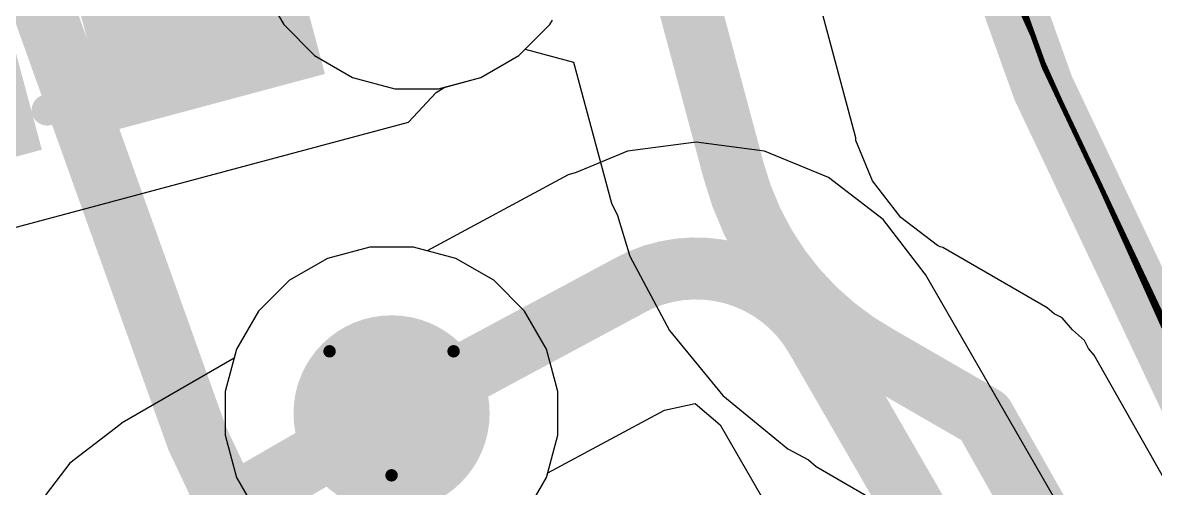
# Model space of a CAD drawing. Header units: inches. Extents: x -7 to 348, y -14 to 159.
# Drawn here: x 17.773 to 22.412, y 12.086 to 13.994 of the extents above; entities that cross this region are included whole.
import ezdxf

# ---------------------------------------------------------------- set-up
doc = ezdxf.new("R2010")
doc.units = ezdxf.units.IN
for name, color, linetype in [('Bottom Layer', 5, 'Continuous'), ('Bottom Solder', 6, 'Continuous'), ('Dimension', 6, 'Continuous'), ('Drill Drawing', 1, 'Continuous'), ('Fabrication', 76, 'Continuous'), ('Mechanical 4', 56, 'Continuous'), ('Top Layer', 1, 'Continuous'), ('Top Overlay', 2, 'Continuous'), ('Top Paste', 8, 'Continuous'), ('Top Solder', 216, 'Continuous'), ('Via Holes', 16, 'Continuous')]:
    doc.layers.add(name, color=color, linetype=linetype)

msp = doc.modelspace()

# ---------------------------------------------------------------- hatches: boundary and pattern name
at = {"layer": 'Bottom Layer'}
h = msp.add_hatch(color=5, dxfattribs=at)
edge = h.paths.add_edge_path()
edge.add_arc((19.2838, 12.3936), 0.3, 0, 360)
at = {"layer": 'Bottom Solder'}
h = msp.add_hatch(color=6, dxfattribs=at)
edge = h.paths.add_edge_path()
edge.add_arc((19.2838, 12.3936), 0.4016, 0, 360)
at = {"layer": 'Top Layer'}
msp.add_hatch(color=1, dxfattribs=at).paths.add_polyline_path([(18.6794, 14.6284), (18.8864, 13.8556), (18.2103, 13.6744), (18.0032, 14.4472)])
h = msp.add_hatch(color=1, dxfattribs=at)
edge = h.paths.add_edge_path()
edge.add_arc((19.2838, 12.3936), 0.3, 0, 360)
at = {"layer": 'Top Paste'}
msp.add_hatch(color=8, dxfattribs=at).paths.add_polyline_path([(18.6794, 14.6284), (18.8864, 13.8556), (18.2103, 13.6744), (18.0032, 14.4472)])
at = {"layer": 'Top Solder'}
for points in [[(18.7512, 14.7528), (19.0109, 13.7838), (18.1384, 13.55), (17.8788, 14.519)], [(17.5921, 14.4422), (17.8517, 13.4732), (16.9793, 13.2394), (16.7197, 14.2085)]]:
    msp.add_hatch(color=216, dxfattribs=at).paths.add_polyline_path(points)
at = {"layer": 'Via Holes'}
h = msp.add_hatch(color=7, dxfattribs=at)
edge = h.paths.add_edge_path()
edge.add_arc((19.2838, 12.3936), 0.15, 0, 360)

# ---------------------------------------------------------------- linework, layer by layer
at = {"layer": 'Bottom Layer'}
for p, q in [((18.7523, 14.141), (18.8419, 13.9857)), ((18.8419, 13.9857), (18.9687, 13.8589)), ((19.805, 13.8589), (19.9318, 13.9857)), ((19.9318, 13.9857), (19.9422, 14.0037)), ((18.9687, 13.8589), (19.124, 13.7693)), ((19.6497, 13.7693), (19.805, 13.8589)), ((19.124, 13.7693), (19.2972, 13.7229)), ((19.4765, 13.7229), (19.6497, 13.7693)), ((19.2972, 13.7229), (19.4765, 13.7229)), ((20.5305, 13.5044), (20.25, 13.4675)), ((20.8111, 13.4675), (20.5305, 13.5044)), ((20.25, 13.4675), (20.0391, 13.3801)), ((21.0725, 13.3592), (20.8111, 13.4675)), ((20.0076, 13.3705), (19.4292, 13.0597)), ((20.0391, 13.3801), (20.0076, 13.3705)), ((21.297, 13.1869), (21.0725, 13.3592)), ((21.4645, 12.9686), (21.297, 13.1869)), ((19.1942, 13.0746), (19.021, 13.0282)), ((19.3735, 13.0746), (19.1942, 13.0746)), ((19.4292, 13.0597), (19.3735, 13.0746)), ((19.021, 13.0282), (18.8657, 12.9385)), ((21.4703, 12.9621), (21.4645, 12.9686)), ((23.223, 9.9263), (21.4703, 12.9621)), ((18.8657, 12.9385), (18.7389, 12.8118)), ((18.7389, 12.8118), (18.6492, 12.6565)), ((18.6492, 12.6565), (18.6028, 12.4833)), ((18.6028, 12.4833), (18.6028, 12.304)), ((20.4015, 12.4062), (20.5265, 12.4338)), ((20.5265, 12.4338), (20.6293, 12.3469)), ((19.9234, 12.1493), (20.4015, 12.4062)), ((20.6293, 12.3469), (22.3259, 9.4084)), ((18.6028, 12.304), (18.6492, 12.1308)), ((18.6492, 12.1308), (18.7389, 11.9755)), ((19.8288, 11.9755), (19.9184, 12.1308)), ((19.9184, 12.1308), (19.9234, 12.1493))]:
    msp.add_line(p, q, dxfattribs=at)
for points in [[(20.2527, 12.9144, 0.254, 0.254, -0.411354), (21.0217, 12.7031, 0.254, 0.254, 0)], [(19.2838, 12.3936, 0.254, 0.254, 0), (20.2528, 12.9142, 0.254, 0.254, 0)], [(21.0217, 12.7031, 0.254, 0.254, 0), (22.7744, 9.6673, 0.254, 0.254, 0)]]:
    msp.add_lwpolyline(points, format="xyseb", dxfattribs=at)
for points in [[(20.1892, 12.9144, 0.127, 0.127, 1), (20.3162, 12.9144, 0.127, 0.127, 1)], [(20.1893, 12.9142, 0.127, 0.127, 1), (20.3163, 12.9142, 0.127, 0.127, 1)], [(20.9582, 12.7031, 0.127, 0.127, 1), (21.0852, 12.7031, 0.127, 0.127, 1)], [(20.9582, 12.7031, 0.127, 0.127, 1), (21.0852, 12.7031, 0.127, 0.127, 1)], [(19.2203, 12.3936, 0.127, 0.127, 1), (19.3473, 12.3936, 0.127, 0.127, 1)]]:
    msp.add_lwpolyline(points, format="xyseb", close=True, dxfattribs=at)
at = {"layer": 'Dimension'}
for points in [[(58.31, 19.467, 0.254, 0.254, 1), (13.31, 19.467, 0.254, 0.254, 1)], [(54.5603, 19.4669, 0.254, 0.254, 1), (17.0603, 19.4669, 0.254, 0.254, 1)]]:
    msp.add_lwpolyline(points, format="xyseb", close=True, dxfattribs=at)
at = {"layer": 'Drill Drawing'}
for points in [[(19.0298, 12.6476, 0.0508, 0.0508, 0), (19.5378, 12.6476, 0.0508, 0.0508, 0)], [(19.0298, 12.6476, 0.0508, 0.0508, 0), (19.2838, 12.1396, 0.0508, 0.0508, 0)], [(19.2838, 12.1396, 0.0508, 0.0508, 0), (19.5378, 12.6476, 0.0508, 0.0508, 0)]]:
    msp.add_lwpolyline(points, format="xyseb", dxfattribs=at)
for points in [[(19.0171, 12.6476, 0.0254, 0.0254, 1), (19.0425, 12.6476, 0.0254, 0.0254, 1)], [(19.0171, 12.6476, 0.0254, 0.0254, 1), (19.0425, 12.6476, 0.0254, 0.0254, 1)], [(19.5251, 12.6476, 0.0254, 0.0254, 1), (19.5505, 12.6476, 0.0254, 0.0254, 1)], [(19.5251, 12.6476, 0.0254, 0.0254, 1), (19.5505, 12.6476, 0.0254, 0.0254, 1)], [(19.2711, 12.1396, 0.0254, 0.0254, 1), (19.2965, 12.1396, 0.0254, 0.0254, 1)], [(19.2711, 12.1396, 0.0254, 0.0254, 1), (19.2965, 12.1396, 0.0254, 0.0254, 1)]]:
    msp.add_lwpolyline(points, format="xyseb", close=True, dxfattribs=at)
at = {"layer": 'Fabrication'}
for points in [[(53.1935, 31.3327, 0.0127, 0.0127, -1.1671), (15.6751, 13.587, 0.0127, 0.0127, 0)], [(53.1935, 31.3327, 0.0127, 0.0127, -1.1671), (15.6751, 13.587, 0.0127, 0.0127, 0)], [(53.1935, 31.3327, 0.0127, 0.0127, -1.1671), (15.6751, 13.587, 0.0127, 0.0127, 0)], [(53.1935, 31.3327, 0.0127, 0.0127, -1.1671), (15.6751, 13.587, 0.0127, 0.0127, 0)], [(54.5111, 31.1383, 0.0127, 0.0127, -1.205705), (14.1774, 15.55, 0.0127, 0.0127, 0)], [(54.5111, 31.1383, 0.0127, 0.0127, -1.205705), (14.1774, 15.55, 0.0127, 0.0127, 0)], [(46.0676, 30.4948, 0.0127, 0.0127, -1.250986), (21.846, 14.0738, 0.0127, 0.0127, 0)], [(46.0676, 30.4948, 0.0127, 0.0127, -1.250986), (21.846, 14.0738, 0.0127, 0.0127, 0)], [(46.0676, 30.4948, 0.0127, 0.0127, -1.250986), (21.846, 14.0738, 0.0127, 0.0127, 0)], [(46.0676, 30.4948, 0.0127, 0.0127, -1.250986), (21.846, 14.0738, 0.0127, 0.0127, 0)], [(44.8304, 30.2569, 0.0127, 0.0127, -1.342703), (22.3943, 15.55, 0.0127, 0.0127, 0)]]:
    msp.add_lwpolyline(points, format="xyseb", dxfattribs=at)
at = {"layer": 'Mechanical 4'}
for points in [[(50.811, 19.55, 0.0127, 0.0127, 1), (20.811, 19.55, 0.0127, 0.0127, 1)], [(50.811, 19.55, 0.0127, 0.0127, 1), (20.811, 19.55, 0.0127, 0.0127, 1)], [(50.811, 19.55, 0.0127, 0.0127, 1), (20.811, 19.55, 0.0127, 0.0127, 1)], [(50.811, 19.55, 0.0127, 0.0127, 1), (20.811, 19.55, 0.0127, 0.0127, 1)], [(50.8248, 19.5385, 0.0127, 0.0127, 1), (20.8248, 19.5385, 0.0127, 0.0127, 1)], [(50.8248, 19.5385, 0.0127, 0.0127, 1), (20.8248, 19.5385, 0.0127, 0.0127, 1)], [(50.8248, 19.5385, 0.0127, 0.0127, 1), (20.8248, 19.5385, 0.0127, 0.0127, 1)], [(50.8248, 19.5385, 0.0127, 0.0127, 1), (20.8248, 19.5385, 0.0127, 0.0127, 1)]]:
    msp.add_lwpolyline(points, format="xyseb", close=True, dxfattribs=at)
at = {"layer": 'Top Layer'}
for p, q in [((21.1846, 13.5223), (20.2774, 16.9082)), ((19.805, 13.8589), (19.831, 13.8849)), ((19.831, 13.8849), (20.0293, 13.8317)), ((19.6497, 13.7693), (19.805, 13.8589)), ((20.0293, 13.8317), (20.184, 13.2541)), ((19.4989, 13.7289), (19.6497, 13.7693)), ((19.353, 13.5862), (19.4665, 13.7082)), ((19.4665, 13.7082), (19.4989, 13.7289)), ((17.9409, 13.2078), (19.353, 13.5862)), ((19.353, 13.5862), (19.353, 13.5862)), ((21.1853, 13.5116), (21.1846, 13.5223)), ((21.2538, 13.3464), (21.1853, 13.5116)), ((21.3691, 13.1961), (21.2538, 13.3464)), ((20.184, 13.2541), (20.2085, 13.2045)), ((16.7818, 12.8972), (17.9409, 13.2078)), ((17.9409, 13.2078), (17.9409, 13.2078)), ((20.2085, 13.2045), (20.2593, 13.037)), ((21.5194, 13.0808), (21.3691, 13.1961)), ((19.1942, 13.0746), (19.021, 13.0282)), ((19.3735, 13.0746), (19.1942, 13.0746)), ((19.5467, 13.0282), (19.3735, 13.0746)), ((20.2593, 13.037), (20.4217, 12.7333)), ((21.5305, 13.0762), (21.5194, 13.0808)), ((21.5407, 13.0727), (21.5305, 13.0762)), ((21.9692, 12.8253), (21.5407, 13.0727)), ((19.021, 13.0282), (18.8657, 12.9385)), ((19.702, 12.9385), (19.5467, 13.0282)), ((18.8657, 12.9385), (18.7389, 12.8118)), ((19.8288, 12.8118), (19.702, 12.9385)), ((18.7389, 12.8118), (18.6492, 12.6565)), ((19.9184, 12.6565), (19.8288, 12.8118)), ((21.9967, 12.8012), (21.9692, 12.8253)), ((22.0294, 12.7847), (21.9967, 12.8012)), ((22.072, 12.7351), (22.0294, 12.7847)), ((20.4217, 12.7333), (20.6401, 12.4671)), ((22.1212, 12.692), (22.072, 12.7351)), ((22.1374, 12.6592), (22.1212, 12.692)), ((18.6394, 12.6196), (18.1803, 12.3546)), ((18.6492, 12.6565), (18.6394, 12.6196)), ((19.9648, 12.4833), (19.9184, 12.6565)), ((22.1612, 12.6315), (22.1374, 12.6592)), ((22.6418, 11.781), (22.1612, 12.6315)), ((19.9648, 12.304), (19.9648, 12.4833)), ((20.6401, 12.4671), (20.9063, 12.2486)), ((18.1712, 12.3466), (17.9657, 12.1889)), ((18.1803, 12.3546), (18.1712, 12.3466)), ((19.9184, 12.1308), (19.9648, 12.304)), ((20.9063, 12.2486), (20.9911, 12.2033)), ((20.9911, 12.2033), (21.0227, 12.1756)), ((17.9657, 12.1889), (17.8023, 11.976)), ((21.0227, 12.1756), (21.3289, 11.9988)), ((19.8288, 11.9755), (19.9184, 12.1308))]:
    msp.add_line(p, q, dxfattribs=at)
for points in [[(14.2446, 13.1348, 2.032, 2.032, -0.267603), (19.4524, 34.998, 2.032, 2.032, 0)], [(19.7771, 16.7742, 0.254, 0.254, 0), (20.6843, 13.3882, 0.254, 0.254, 0)], [(21.2817, 12.6242, 0.254, 0.254, -0.203622), (20.6843, 13.3882, 0.254, 0.254, 0)], [(21.2817, 12.6242, 0.254, 0.254, 0), (21.7103, 12.3767, 0.254, 0.254, 0)], [(18.4393, 11.906, 0.254, 0.254, 0), (19.2838, 12.3936, 0.254, 0.254, 0)], [(21.7103, 12.3767, 0.254, 0.254, 0), (22.1909, 11.5262, 0.254, 0.254, 0)]]:
    msp.add_lwpolyline(points, format="xyseb", dxfattribs=at)
for points in [[(20.6208, 13.3882, 0.127, 0.127, 1), (20.7478, 13.3882, 0.127, 0.127, 1)], [(20.6208, 13.3882, 0.127, 0.127, 1), (20.7478, 13.3882, 0.127, 0.127, 1)], [(21.2182, 12.6242, 0.127, 0.127, 1), (21.3452, 12.6242, 0.127, 0.127, 1)], [(21.2182, 12.6242, 0.127, 0.127, 1), (21.3452, 12.6242, 0.127, 0.127, 1)], [(19.2203, 12.3936, 0.127, 0.127, 1), (19.3473, 12.3936, 0.127, 0.127, 1)], [(21.6468, 12.3767, 0.127, 0.127, 1), (21.7738, 12.3767, 0.127, 0.127, 1)], [(21.6468, 12.3767, 0.127, 0.127, 1), (21.7738, 12.3767, 0.127, 0.127, 1)]]:
    msp.add_lwpolyline(points, format="xyseb", close=True, dxfattribs=at)
at = {"layer": 'Top Overlay'}
for points in [[(50.8104, 19.4669, 0.254, 0.254, 1), (20.8103, 19.4669, 0.254, 0.254, 1)], [(17.9977, 13.6778, 0.0635, 0.0635, 1), (18.0612, 13.6778, 0.0635, 0.0635, 1)], [(17.8414, 13.6359, 0.0635, 0.0635, 1), (17.9049, 13.6359, 0.0635, 0.0635, 1)]]:
    msp.add_lwpolyline(points, format="xyseb", close=True, dxfattribs=at)
msp.add_lwpolyline([(17.8732, 13.6359, 0.127, 0.127, 0), (18.0295, 13.6778, 0.127, 0.127, 0)], format="xyseb", dxfattribs=at)

doc.saveas('drawing.dxf')
